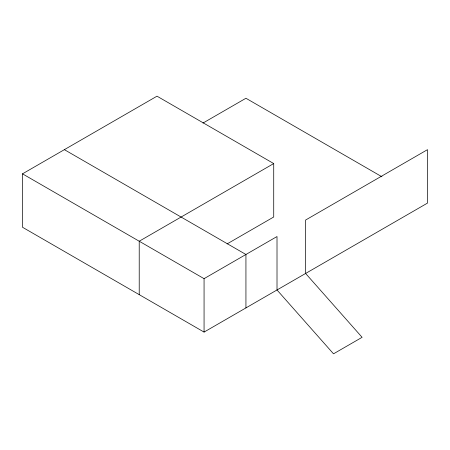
<?xml version="1.0" encoding="UTF-8"?>
<svg xmlns="http://www.w3.org/2000/svg" width="450" height="450" viewBox="0 0 450 450"><rect width="100%" height="100%" fill="white"/><g stroke="black" fill="none" stroke-linecap="round" stroke-linejoin="round"><path stroke-width="0.67" d="M22.5 173.835L204.064 278.662L277.009 236.542L277.009 289.969L333.512 353.824L362.104 337.314L305.606 273.459L305.606 220.039L427.5 149.659L427.5 203.085L204.064 332.083L22.5 227.256L22.5 173.835L157.005 96.176L273.724 163.564L273.724 216.99L227.104 243.906M202.984 123.058L245.936 98.258L381.954 176.788M273.724 163.564L139.219 241.222L139.219 294.643M64.373 149.659L245.936 254.486L245.936 307.907M204.064 278.662L204.064 332.083"/></g></svg>
